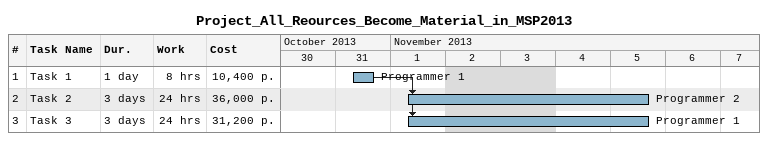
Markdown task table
Project_All_Reources_Become_Material_in_MSP2013

| ID | Task | Duration | Start | Finish | Predecessors | Resources | Work (h) | Cost (р.) |
|---|---|---|---|---|---|---|---|---|
| 1 | Task 1 | 1d | 2013-10-31 | 2013-10-31 |  | Programmer 1 | 8 | 10400 |
| 2 | Task 2 | 3d | 2013-11-01 | 2013-11-05 | 1 | Programmer 2 | 24 | 36000 |
| 3 | Task 3 | 3d | 2013-11-01 | 2013-11-05 | 1 | Programmer 1 | 24 | 31200 |
